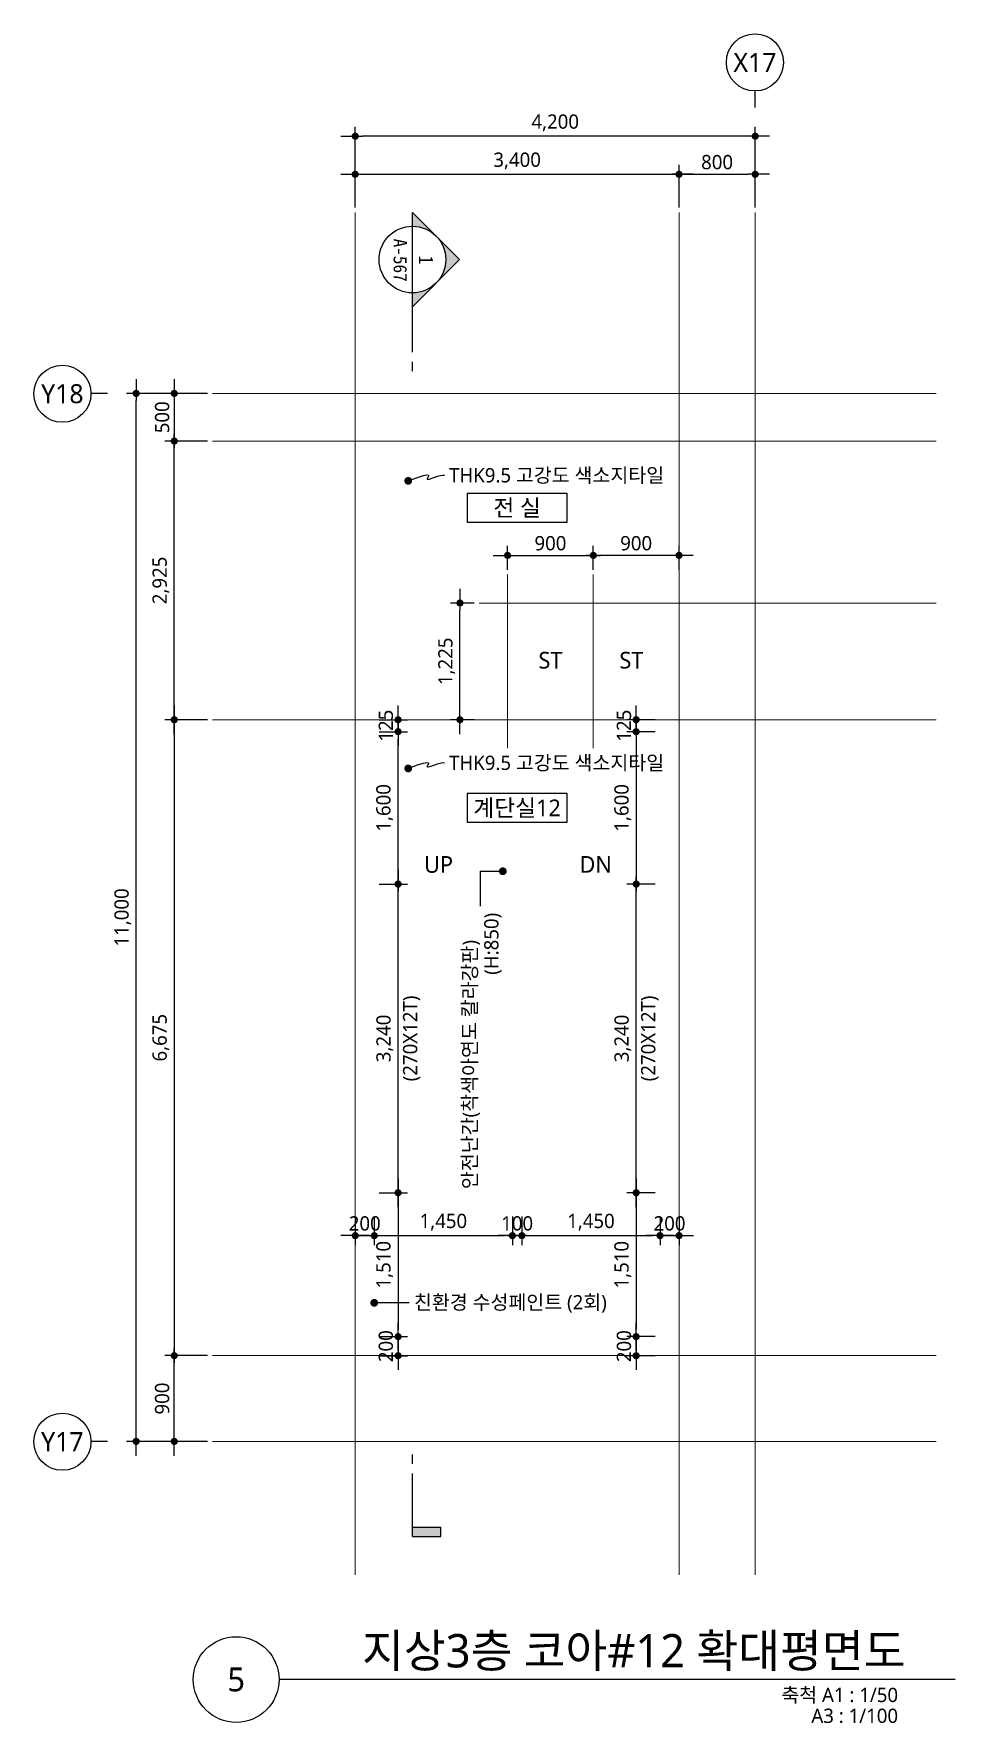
# Model space of a CAD drawing. Header units: millimetres. Extents: x 1467181 to 1850972, y 836037 to 895281.
# Drawn here: x 1781916 to 1791591, y 837511 to 855244 of the extents above; entities that cross this region are included whole.
import ezdxf
from ezdxf.enums import TextEntityAlignment as Align

# ---------------------------------------------------------------- set-up
doc = ezdxf.new("R2010")
doc.units = ezdxf.units.MM
doc.header["$MEASUREMENT"] = 0
doc.linetypes.add('CEN', pattern=[62, 60, -1, 0, -1])
doc.layers.get('0').update_dxf_attribs({"linetype": 'CONTINUOUS'})
for name, color, linetype, lineweight in [('A-AXIS-BUBL', 7, 'CONTINUOUS', 25), ('A-CNTL', 1, 'CEN', 15), ('A-DIMS', 7, 'CONTINUOUS', 25), ('A-MKXS-LEAD', 7, 'CONTINUOUS', 25), ('A-MKXS-MAK1', 3, 'CONTINUOUS', 25), ('A-MKXS-TEXT1', 3, 'CONTINUOUS', 25), ('A-MKXS-TEXT2', 7, 'CONTINUOUS', 25), ('A-MKXX-NAME', 3, 'CONTINUOUS', 25), ('A-MKXX-SYMB', 7, 'CONTINUOUS', 25), ('A-XXXX-SYMB', 7, 'CONTINUOUS', 25), ('A-XXXX-TXT1', 3, 'CONTINUOUS', 25), ('A-XXXX-TXT2', 3, 'CONTINUOUS', 25)]:
    doc.layers.add(name, color=color, linetype=linetype, lineweight=lineweight)
doc.styles.add('HY울릉도L', font='')
doc.styles.add('돋움체', font='')
doc.styles.add('맑은고딕', font='malgun.ttf')
doc.styles.get('HY울릉도L').set_extended_font_data('HYwulM')
doc.styles.get('돋움체').set_extended_font_data('DotumChe')
doc.dimstyles.new('CDIM', dxfattribs={"dimtxt": 3, "dimasz": 1.5, "dimexe": 2, "dimexo": 1, "dimgap": 1, "dimtad": 1, "dimdec": 0, "dimrnd": 0.5, "dimzin": 0, "dimdsep": 32, "dimlunit": 6, "dimtxsty": 'HY울릉도L', "dimblk1": '_CIDOT', "dimblk2": '_CIDOT', "dimsah": 1, "dimcen": 5.5, "dimclrd": 2, "dimclre": 2, "dimclrt": 7, "dimadec": 0, "dimazin": 0, "dimtfac": 1, "dimtdec": 0, "dimtix": 1, "dimtmove": 2, "dimatfit": 1, "dimldrblk": '_CIDOT', "dimfxl": 1, "dimtolj": 1, "dimtzin": 0, "dimlwd": -1, "dimarcsym": 0})

# ---------------------------------------------------------------- blocks, each defined once
blk = doc.blocks.new('_CIDOT')
at = {"color": 0, "linetype": 'ByBlock'}
blk.add_line((2, 0), (-1, 0), dxfattribs=at)
at = {"color": 0, "linetype": 'ByBlock', "const_width": 0.5}
blk.add_lwpolyline([(-0.25, 0, 1), (0.25, 0, 1)], format="xyb", close=True, dxfattribs=at)
blk = doc.blocks.new('*D48')
at = {"layer": 'A-DIMS', "lineweight": -2, "transparency": 16777216}
for p, q in [((-4200, 1950), (-4200, 2400)), ((-800, 1950), (-800, 2400))]:
    blk.add_line(p, q, dxfattribs=at)
at = {"layer": 'A-DIMS', "transparency": 16777216}
blk.add_line((-4125, 2300), (-875, 2300), dxfattribs=at)
at = {"layer": 'A-DIMS', "transparency": 16777216, "xscale": 75, "yscale": 75, "zscale": 75, "rotation": 180}
blk.add_blockref('_CIDOT', (-4200, 2300), dxfattribs=at)
at = {"layer": 'A-DIMS', "transparency": 16777216, "xscale": 75, "yscale": 75, "zscale": 75}
blk.add_blockref('_CIDOT', (-800, 2300), dxfattribs=at)
at = {"layer": 'A-DIMS', "color": 3, "transparency": 16777216, "insert": (-2500, 2440), "char_height": 150, "attachment_point": 5, "style": '맑은고딕'}
blk.add_mtext('\\A1;3,400', dxfattribs=at)
blk = doc.blocks.new('*D49')
at = {"layer": 'A-DIMS', "lineweight": -2, "transparency": 16777216}
for p, q in [((-5750, -3425), (-6200, -3425)), ((-5750, -10100), (-6200, -10100))]:
    blk.add_line(p, q, dxfattribs=at)
at = {"layer": 'A-DIMS', "transparency": 16777216}
blk.add_line((-6100, -3500), (-6100, -10025), dxfattribs=at)
at = {"layer": 'A-DIMS', "transparency": 16777216, "xscale": 75, "yscale": 75, "zscale": 75}
for p, rotation in [((-6100, -3425), 90), ((-6100, -10100), 270)]:
    blk.add_blockref('_CIDOT', p, dxfattribs=dict(at, rotation=rotation))
at = {"layer": 'A-DIMS', "color": 3, "transparency": 16777216, "insert": (-6240, -6763), "char_height": 150, "attachment_point": 5, "rotation": 90, "style": '맑은고딕'}
blk.add_mtext('\\A1;6,675', dxfattribs=at)
blk = doc.blocks.new('*D50')
at = {"layer": 'A-DIMS', "lineweight": -2, "transparency": 16777216}
for p, q in [((-800, 1950), (-800, 2400)), ((0, 1950), (0, 2400))]:
    blk.add_line(p, q, dxfattribs=at)
at = {"layer": 'A-DIMS', "transparency": 16777216}
blk.add_line((-725, 2300), (-75, 2300), dxfattribs=at)
at = {"layer": 'A-DIMS', "transparency": 16777216, "xscale": 75, "yscale": 75, "zscale": 75, "rotation": 180}
blk.add_blockref('_CIDOT', (-800, 2300), dxfattribs=at)
at = {"layer": 'A-DIMS', "transparency": 16777216, "xscale": 75, "yscale": 75, "zscale": 75}
blk.add_blockref('_CIDOT', (0, 2300), dxfattribs=at)
at = {"layer": 'A-DIMS', "color": 3, "transparency": 16777216, "insert": (-400, 2427), "char_height": 150, "attachment_point": 5, "style": '맑은고딕'}
blk.add_mtext('\\A1;800', dxfattribs=at)
blk = doc.blocks.new('*D51')
at = {"layer": 'A-DIMS', "lineweight": -2, "transparency": 16777216}
for p, q in [((-4200, 1950), (-4200, 2800)), ((0, 1950), (0, 2800))]:
    blk.add_line(p, q, dxfattribs=at)
at = {"layer": 'A-DIMS', "transparency": 16777216}
blk.add_line((-75, 2700), (-4125, 2700), dxfattribs=at)
at = {"layer": 'A-DIMS', "transparency": 16777216, "xscale": 75, "yscale": 75, "zscale": 75, "rotation": 180}
blk.add_blockref('_CIDOT', (-4200, 2700), dxfattribs=at)
at = {"layer": 'A-DIMS', "transparency": 16777216, "xscale": 75, "yscale": 75, "zscale": 75}
blk.add_blockref('_CIDOT', (0, 2700), dxfattribs=at)
at = {"layer": 'A-DIMS', "color": 3, "transparency": 16777216, "insert": (-2100, 2840), "char_height": 150, "attachment_point": 5, "style": '맑은고딕'}
blk.add_mtext('\\A1;4,200', dxfattribs=at)
blk = doc.blocks.new('*D52')
at = {"layer": 'A-DIMS', "lineweight": -2, "transparency": 16777216}
for p, q in [((-5750, 0), (-6600, 0)), ((-5750, -11000), (-6600, -11000))]:
    blk.add_line(p, q, dxfattribs=at)
at = {"layer": 'A-DIMS', "transparency": 16777216}
blk.add_line((-6500, -10925), (-6500, -75), dxfattribs=at)
at = {"layer": 'A-DIMS', "transparency": 16777216, "xscale": 75, "yscale": 75, "zscale": 75}
for p, rotation in [((-6500, 0), 90), ((-6500, -11000), 270)]:
    blk.add_blockref('_CIDOT', p, dxfattribs=dict(at, rotation=rotation))
at = {"layer": 'A-DIMS', "color": 3, "transparency": 16777216, "insert": (-6640, -5500), "char_height": 150, "attachment_point": 5, "rotation": 90, "style": '맑은고딕'}
blk.add_mtext('\\A1;11,000', dxfattribs=at)
blk = doc.blocks.new('*D53')
at = {"layer": 'A-DIMS', "lineweight": -2, "transparency": 16777216}
for p, q in [((-5750, 0), (-6200, 0)), ((-5750, -500), (-6200, -500))]:
    blk.add_line(p, q, dxfattribs=at)
at = {"layer": 'A-DIMS', "transparency": 16777216}
blk.add_line((-6100, -75), (-6100, -425), dxfattribs=at)
at = {"layer": 'A-DIMS', "transparency": 16777216, "xscale": 75, "yscale": 75, "zscale": 75}
for p, rotation in [((-6100, 0), 90), ((-6100, -500), 270)]:
    blk.add_blockref('_CIDOT', p, dxfattribs=dict(at, rotation=rotation))
at = {"layer": 'A-DIMS', "color": 3, "transparency": 16777216, "insert": (-6227, -250), "char_height": 150, "attachment_point": 5, "rotation": 90, "style": '맑은고딕'}
blk.add_mtext('\\A1;500', dxfattribs=at)
blk = doc.blocks.new('*D46')
at = {"layer": 'A-DIMS', "lineweight": -2, "transparency": 16777216}
for p, q in [((-5750, -10100), (-6200, -10100)), ((-5750, -11000), (-6200, -11000))]:
    blk.add_line(p, q, dxfattribs=at)
at = {"layer": 'A-DIMS', "transparency": 16777216}
blk.add_line((-6100, -10925), (-6100, -10175), dxfattribs=at)
at = {"layer": 'A-DIMS', "transparency": 16777216, "xscale": 75, "yscale": 75, "zscale": 75}
for p, rotation in [((-6100, -10100), 90), ((-6100, -11000), 270)]:
    blk.add_blockref('_CIDOT', p, dxfattribs=dict(at, rotation=rotation))
at = {"layer": 'A-DIMS', "color": 3, "transparency": 16777216, "insert": (-6227, -10550), "char_height": 150, "attachment_point": 5, "rotation": 90, "style": '맑은고딕'}
blk.add_mtext('\\A1;900', dxfattribs=at)
blk = doc.blocks.new('*D47')
at = {"layer": 'A-DIMS', "lineweight": -2, "transparency": 16777216}
for p, q in [((-5750, -500), (-6200, -500)), ((-5750, -3425), (-6200, -3425))]:
    blk.add_line(p, q, dxfattribs=at)
at = {"layer": 'A-DIMS', "transparency": 16777216}
blk.add_line((-6100, -3350), (-6100, -575), dxfattribs=at)
at = {"layer": 'A-DIMS', "transparency": 16777216, "xscale": 75, "yscale": 75, "zscale": 75}
for p, rotation in [((-6100, -500), 90), ((-6100, -3425), 270)]:
    blk.add_blockref('_CIDOT', p, dxfattribs=dict(at, rotation=rotation))
at = {"layer": 'A-DIMS', "color": 3, "transparency": 16777216, "insert": (-6240, -1963), "char_height": 150, "attachment_point": 5, "rotation": 90, "style": '맑은고딕'}
blk.add_mtext('\\A1;2,925', dxfattribs=at)
blk = doc.blocks.new('*D54')
at = {"layer": 'A-DIMS', "lineweight": -2, "transparency": 16777216}
for p, q in [((-2600, -1850), (-2600, -1600)), ((-1700, -1850), (-1700, -1600))]:
    blk.add_line(p, q, dxfattribs=at)
at = {"layer": 'A-DIMS', "transparency": 16777216}
blk.add_line((-2525, -1700), (-1775, -1700), dxfattribs=at)
at = {"layer": 'A-DIMS', "transparency": 16777216, "xscale": 75, "yscale": 75, "zscale": 75, "rotation": 180}
blk.add_blockref('_CIDOT', (-2600, -1700), dxfattribs=at)
at = {"layer": 'A-DIMS', "transparency": 16777216, "xscale": 75, "yscale": 75, "zscale": 75}
blk.add_blockref('_CIDOT', (-1700, -1700), dxfattribs=at)
at = {"layer": 'A-DIMS', "color": 3, "transparency": 16777216, "insert": (-2150, -1573), "char_height": 150, "attachment_point": 5, "style": '맑은고딕'}
blk.add_mtext('\\A1;900', dxfattribs=at)
blk = doc.blocks.new('*D55')
at = {"layer": 'A-DIMS', "lineweight": -2, "transparency": 16777216}
for p, q in [((-1700, -1850), (-1700, -1600)), ((-800, -1850), (-800, -1600))]:
    blk.add_line(p, q, dxfattribs=at)
at = {"layer": 'A-DIMS', "transparency": 16777216}
blk.add_line((-875, -1700), (-1625, -1700), dxfattribs=at)
at = {"layer": 'A-DIMS', "transparency": 16777216, "xscale": 75, "yscale": 75, "zscale": 75, "rotation": 180}
blk.add_blockref('_CIDOT', (-1700, -1700), dxfattribs=at)
at = {"layer": 'A-DIMS', "transparency": 16777216, "xscale": 75, "yscale": 75, "zscale": 75}
blk.add_blockref('_CIDOT', (-800, -1700), dxfattribs=at)
at = {"layer": 'A-DIMS', "color": 3, "transparency": 16777216, "insert": (-1250, -1573), "char_height": 150, "attachment_point": 5, "style": '맑은고딕'}
blk.add_mtext('\\A1;900', dxfattribs=at)
blk = doc.blocks.new('*D56')
at = {"layer": 'A-DIMS', "lineweight": -2, "transparency": 16777216}
for p, q in [((-2950, -2200), (-3200, -2200)), ((-2950, -3425), (-3200, -3425))]:
    blk.add_line(p, q, dxfattribs=at)
at = {"layer": 'A-DIMS', "transparency": 16777216}
blk.add_line((-3100, -3350), (-3100, -2275), dxfattribs=at)
at = {"layer": 'A-DIMS', "transparency": 16777216, "xscale": 75, "yscale": 75, "zscale": 75}
for p, rotation in [((-3100, -2200), 90), ((-3100, -3425), 270)]:
    blk.add_blockref('_CIDOT', p, dxfattribs=dict(at, rotation=rotation))
at = {"layer": 'A-DIMS', "color": 3, "transparency": 16777216, "insert": (-3240, -2812), "char_height": 150, "attachment_point": 5, "rotation": 90, "style": '맑은고딕'}
blk.add_mtext('\\A1;1,225', dxfattribs=at)
blk = doc.blocks.new('CORE 12- 단면')
at = {"layer": 'A-MKXS-MAK1'}
blk.add_hatch(color=256, dxfattribs=at).paths.add_polyline_path([(22637, 13298), (22637, 13398), (22937, 13398), (22937, 13298)])
h = blk.add_hatch(color=256, dxfattribs=at)
h.paths.add_polyline_path([(22442, -7), (22690, 241, 0.414214), (22690, -254)])
h.paths.add_polyline_path([(22690, 241), (22937, 488), (22937, 343, 0.198912)])
h.paths.add_polyline_path([(22690, -254, 0.198912), (22937, -357), (22937, -502)])
for p, q in [((22637, 13398), (22637, 13298)), ((22937, 13398), (22637, 13398)), ((22937, 13398), (22937, 12735)), ((22937, 13298), (22637, 13298)), ((22937, 12635), (22937, 12535)), ((22937, 1166), (22937, 1066)), ((22937, 966), (22937, -502)), ((22937, 488), (22442, -7)), ((22937, -502), (22442, -7))]:
    blk.add_line(p, q, dxfattribs=at)
blk.add_circle((22937, -7), 350, dxfattribs=at)
at = {"layer": 'A-MKXS-TEXT2', "style": '돋움체'}
for s, height, p in [('A-567', 140, (23065, 0)), ('1', 150, (22793, -2))]:
    blk.add_text(s, height=height, rotation=90, dxfattribs=at).set_placement(p, align=Align.MIDDLE)
blk = doc.blocks.new('*D713')
at = {"layer": 'A-DIMS', "lineweight": -2, "transparency": 16777216}
for p, q in [((1785541, 846319), (1785841, 846319)), ((1785541, 843079), (1785841, 843079))]:
    blk.add_line(p, q, dxfattribs=at)
at = {"layer": 'A-DIMS', "transparency": 16777216}
blk.add_line((1785741, 843154), (1785741, 846244), dxfattribs=at)
at = {"layer": 'A-DIMS', "transparency": 16777216, "xscale": 75, "yscale": 75, "zscale": 75}
for p, rotation in [((1785741, 846319), 90), ((1785741, 843079), 270)]:
    blk.add_blockref('_CIDOT', p, dxfattribs=dict(at, rotation=rotation))
at = {"layer": 'A-DIMS', "color": 3, "transparency": 16777216, "char_height": 150, "attachment_point": 5, "rotation": 90, "style": '맑은고딕'}
for s, insert in [('\\A1;(270X12T)', (1785884, 844699)), ('\\A1;3,240', (1785601, 844699))]:
    blk.add_mtext(s, dxfattribs=dict(at, insert=insert))
blk = doc.blocks.new('*D714')
at = {"layer": 'A-DIMS', "lineweight": -2, "transparency": 16777216}
for p, q in [((1785541, 843079), (1785841, 843079)), ((1785541, 841569), (1785841, 841569))]:
    blk.add_line(p, q, dxfattribs=at)
at = {"layer": 'A-DIMS', "transparency": 16777216}
blk.add_line((1785741, 843004), (1785741, 841644), dxfattribs=at)
at = {"layer": 'A-DIMS', "transparency": 16777216, "xscale": 75, "yscale": 75, "zscale": 75}
for p, rotation in [((1785741, 843079), 90), ((1785741, 841569), 270)]:
    blk.add_blockref('_CIDOT', p, dxfattribs=dict(at, rotation=rotation))
at = {"layer": 'A-DIMS', "color": 3, "transparency": 16777216, "insert": (1785600, 842324), "char_height": 150, "attachment_point": 5, "rotation": 90, "style": '맑은고딕'}
blk.add_mtext('\\A1;1,510', dxfattribs=at)
blk = doc.blocks.new('*D715')
at = {"layer": 'A-DIMS', "lineweight": -2, "transparency": 16777216}
for p, q in [((1785541, 847919), (1785841, 847919)), ((1785541, 846319), (1785841, 846319))]:
    blk.add_line(p, q, dxfattribs=at)
at = {"layer": 'A-DIMS', "transparency": 16777216}
blk.add_line((1785741, 846394), (1785741, 847844), dxfattribs=at)
at = {"layer": 'A-DIMS', "transparency": 16777216, "xscale": 75, "yscale": 75, "zscale": 75}
for p, rotation in [((1785741, 847919), 90), ((1785741, 846319), 270)]:
    blk.add_blockref('_CIDOT', p, dxfattribs=dict(at, rotation=rotation))
at = {"layer": 'A-DIMS', "color": 3, "transparency": 16777216, "insert": (1785600, 847119), "char_height": 150, "attachment_point": 5, "rotation": 90, "style": '맑은고딕'}
blk.add_mtext('\\A1;1,600', dxfattribs=at)
blk = doc.blocks.new('*D716')
at = {"layer": 'A-DIMS', "transparency": 16777216}
for p, q in [((1785741, 848119), (1785741, 848194)), ((1785741, 847919), (1785741, 848044)), ((1785741, 847844), (1785741, 847769))]:
    blk.add_line(p, q, dxfattribs=at)
at = {"layer": 'A-DIMS', "lineweight": -2, "transparency": 16777216}
for p, q in [((1785541, 848044), (1785841, 848044)), ((1785541, 847919), (1785841, 847919))]:
    blk.add_line(p, q, dxfattribs=at)
at = {"layer": 'A-DIMS', "transparency": 16777216, "xscale": 75, "yscale": 75, "zscale": 75}
for p, rotation in [((1785741, 848044), 270), ((1785741, 847919), 90)]:
    blk.add_blockref('_CIDOT', p, dxfattribs=dict(at, rotation=rotation))
at = {"layer": 'A-DIMS', "color": 3, "transparency": 16777216, "insert": (1785613, 847982), "char_height": 150, "attachment_point": 5, "rotation": 90, "style": '맑은고딕'}
blk.add_mtext('\\A1;125', dxfattribs=at)
blk = doc.blocks.new('*D717')
at = {"layer": 'A-DIMS', "transparency": 16777216}
for p, q in [((1785741, 841644), (1785741, 841719)), ((1785741, 841569), (1785741, 841369)), ((1785741, 841294), (1785741, 841219))]:
    blk.add_line(p, q, dxfattribs=at)
at = {"layer": 'A-DIMS', "lineweight": -2, "transparency": 16777216}
for p, q in [((1785541, 841569), (1785841, 841569)), ((1785541, 841369), (1785841, 841369))]:
    blk.add_line(p, q, dxfattribs=at)
at = {"layer": 'A-DIMS', "transparency": 16777216, "xscale": 75, "yscale": 75, "zscale": 75}
for p, rotation in [((1785741, 841569), 270), ((1785741, 841369), 90)]:
    blk.add_blockref('_CIDOT', p, dxfattribs=dict(at, rotation=rotation))
at = {"layer": 'A-DIMS', "color": 3, "transparency": 16777216, "insert": (1785613, 841469), "char_height": 150, "attachment_point": 5, "rotation": 90, "style": '맑은고딕'}
blk.add_mtext('\\A1;200', dxfattribs=at)
blk = doc.blocks.new('*D718')
at = {"layer": 'A-DIMS', "lineweight": -2, "transparency": 16777216}
for p, q in [((1785491, 842829), (1785491, 842529)), ((1786941, 842829), (1786941, 842529))]:
    blk.add_line(p, q, dxfattribs=at)
at = {"layer": 'A-DIMS', "transparency": 16777216}
blk.add_line((1785566, 842629), (1786866, 842629), dxfattribs=at)
at = {"layer": 'A-DIMS', "transparency": 16777216, "xscale": 75, "yscale": 75, "zscale": 75, "rotation": 180}
blk.add_blockref('_CIDOT', (1785491, 842629), dxfattribs=at)
at = {"layer": 'A-DIMS', "transparency": 16777216, "xscale": 75, "yscale": 75, "zscale": 75}
blk.add_blockref('_CIDOT', (1786941, 842629), dxfattribs=at)
at = {"layer": 'A-DIMS', "color": 3, "transparency": 16777216, "insert": (1786216, 842770), "char_height": 150, "attachment_point": 5, "style": '맑은고딕'}
blk.add_mtext('\\A1;1,450', dxfattribs=at)
blk = doc.blocks.new('*D719')
at = {"layer": 'A-DIMS', "lineweight": -2, "transparency": 16777216}
for p, q in [((1785291, 842829), (1785291, 842529)), ((1785491, 842829), (1785491, 842529))]:
    blk.add_line(p, q, dxfattribs=at)
at = {"layer": 'A-DIMS', "transparency": 16777216}
for p, q in [((1785216, 842629), (1785141, 842629)), ((1785291, 842629), (1785491, 842629)), ((1785566, 842629), (1785641, 842629))]:
    blk.add_line(p, q, dxfattribs=at)
at = {"layer": 'A-DIMS', "transparency": 16777216, "xscale": 75, "yscale": 75, "zscale": 75}
blk.add_blockref('_CIDOT', (1785291, 842629), dxfattribs=at)
at = {"layer": 'A-DIMS', "transparency": 16777216, "xscale": 75, "yscale": 75, "zscale": 75, "rotation": 180}
blk.add_blockref('_CIDOT', (1785491, 842629), dxfattribs=at)
at = {"layer": 'A-DIMS', "color": 3, "transparency": 16777216, "insert": (1785391, 842757), "char_height": 150, "attachment_point": 5, "style": '맑은고딕'}
blk.add_mtext('\\A1;200', dxfattribs=at)
blk = doc.blocks.new('*D720')
at = {"layer": 'A-DIMS', "lineweight": -2, "transparency": 16777216}
for p, q in [((1787041, 842829), (1787041, 842529)), ((1788491, 842829), (1788491, 842529))]:
    blk.add_line(p, q, dxfattribs=at)
at = {"layer": 'A-DIMS', "transparency": 16777216}
blk.add_line((1787116, 842629), (1788416, 842629), dxfattribs=at)
at = {"layer": 'A-DIMS', "transparency": 16777216, "xscale": 75, "yscale": 75, "zscale": 75, "rotation": 180}
blk.add_blockref('_CIDOT', (1787041, 842629), dxfattribs=at)
at = {"layer": 'A-DIMS', "transparency": 16777216, "xscale": 75, "yscale": 75, "zscale": 75}
blk.add_blockref('_CIDOT', (1788491, 842629), dxfattribs=at)
at = {"layer": 'A-DIMS', "color": 3, "transparency": 16777216, "insert": (1787766, 842770), "char_height": 150, "attachment_point": 5, "style": '맑은고딕'}
blk.add_mtext('\\A1;1,450', dxfattribs=at)
blk = doc.blocks.new('*D721')
at = {"layer": 'A-DIMS', "lineweight": -2, "transparency": 16777216}
for p, q in [((1786941, 842829), (1786941, 842529)), ((1787041, 842829), (1787041, 842529))]:
    blk.add_line(p, q, dxfattribs=at)
at = {"layer": 'A-DIMS', "transparency": 16777216}
for p, q in [((1786866, 842629), (1786791, 842629)), ((1786941, 842629), (1787041, 842629)), ((1787116, 842629), (1787191, 842629))]:
    blk.add_line(p, q, dxfattribs=at)
at = {"layer": 'A-DIMS', "transparency": 16777216, "xscale": 75, "yscale": 75, "zscale": 75}
blk.add_blockref('_CIDOT', (1786941, 842629), dxfattribs=at)
at = {"layer": 'A-DIMS', "transparency": 16777216, "xscale": 75, "yscale": 75, "zscale": 75, "rotation": 180}
blk.add_blockref('_CIDOT', (1787041, 842629), dxfattribs=at)
at = {"layer": 'A-DIMS', "color": 3, "transparency": 16777216, "insert": (1786991, 842757), "char_height": 150, "attachment_point": 5, "style": '맑은고딕'}
blk.add_mtext('\\A1;100', dxfattribs=at)
blk = doc.blocks.new('*D722')
at = {"layer": 'A-DIMS', "lineweight": -2, "transparency": 16777216}
for p, q in [((1788491, 842829), (1788491, 842529)), ((1788691, 842829), (1788691, 842529))]:
    blk.add_line(p, q, dxfattribs=at)
at = {"layer": 'A-DIMS', "transparency": 16777216}
for p, q in [((1788416, 842629), (1788341, 842629)), ((1788491, 842629), (1788691, 842629)), ((1788766, 842629), (1788841, 842629))]:
    blk.add_line(p, q, dxfattribs=at)
at = {"layer": 'A-DIMS', "transparency": 16777216, "xscale": 75, "yscale": 75, "zscale": 75}
blk.add_blockref('_CIDOT', (1788491, 842629), dxfattribs=at)
at = {"layer": 'A-DIMS', "transparency": 16777216, "xscale": 75, "yscale": 75, "zscale": 75, "rotation": 180}
blk.add_blockref('_CIDOT', (1788691, 842629), dxfattribs=at)
at = {"layer": 'A-DIMS', "color": 3, "transparency": 16777216, "insert": (1788591, 842757), "char_height": 150, "attachment_point": 5, "style": '맑은고딕'}
blk.add_mtext('\\A1;200', dxfattribs=at)
blk = doc.blocks.new('*D723')
at = {"layer": 'A-DIMS', "lineweight": -2, "transparency": 16777216}
for p, q in [((1788441, 846319), (1788141, 846319)), ((1788441, 843079), (1788141, 843079))]:
    blk.add_line(p, q, dxfattribs=at)
at = {"layer": 'A-DIMS', "transparency": 16777216}
blk.add_line((1788241, 843154), (1788241, 846244), dxfattribs=at)
at = {"layer": 'A-DIMS', "transparency": 16777216, "xscale": 75, "yscale": 75, "zscale": 75}
for p, rotation in [((1788241, 846319), 90), ((1788241, 843079), 270)]:
    blk.add_blockref('_CIDOT', p, dxfattribs=dict(at, rotation=rotation))
at = {"layer": 'A-DIMS', "color": 3, "transparency": 16777216, "char_height": 150, "attachment_point": 5, "rotation": 90, "style": '맑은고딕'}
for s, insert in [('\\A1;(270X12T)', (1788384, 844699)), ('\\A1;3,240', (1788101, 844699))]:
    blk.add_mtext(s, dxfattribs=dict(at, insert=insert))
blk = doc.blocks.new('*D724')
at = {"layer": 'A-DIMS', "lineweight": -2, "transparency": 16777216}
for p, q in [((1788441, 843079), (1788141, 843079)), ((1788441, 841569), (1788141, 841569))]:
    blk.add_line(p, q, dxfattribs=at)
at = {"layer": 'A-DIMS', "transparency": 16777216}
blk.add_line((1788241, 843004), (1788241, 841644), dxfattribs=at)
at = {"layer": 'A-DIMS', "transparency": 16777216, "xscale": 75, "yscale": 75, "zscale": 75}
for p, rotation in [((1788241, 843079), 90), ((1788241, 841569), 270)]:
    blk.add_blockref('_CIDOT', p, dxfattribs=dict(at, rotation=rotation))
at = {"layer": 'A-DIMS', "color": 3, "transparency": 16777216, "insert": (1788100, 842324), "char_height": 150, "attachment_point": 5, "rotation": 90, "style": '맑은고딕'}
blk.add_mtext('\\A1;1,510', dxfattribs=at)
blk = doc.blocks.new('*D725')
at = {"layer": 'A-DIMS', "transparency": 16777216}
for p, q in [((1788241, 848119), (1788241, 848194)), ((1788241, 847919), (1788241, 848044)), ((1788241, 847844), (1788241, 847769))]:
    blk.add_line(p, q, dxfattribs=at)
at = {"layer": 'A-DIMS', "lineweight": -2, "transparency": 16777216}
for p, q in [((1788441, 848044), (1788141, 848044)), ((1788441, 847919), (1788141, 847919))]:
    blk.add_line(p, q, dxfattribs=at)
at = {"layer": 'A-DIMS', "transparency": 16777216, "xscale": 75, "yscale": 75, "zscale": 75}
for p, rotation in [((1788241, 848044), 270), ((1788241, 847919), 90)]:
    blk.add_blockref('_CIDOT', p, dxfattribs=dict(at, rotation=rotation))
at = {"layer": 'A-DIMS', "color": 3, "transparency": 16777216, "insert": (1788113, 847982), "char_height": 150, "attachment_point": 5, "rotation": 90, "style": '맑은고딕'}
blk.add_mtext('\\A1;125', dxfattribs=at)
blk = doc.blocks.new('*D726')
at = {"layer": 'A-DIMS', "transparency": 16777216}
for p, q in [((1788241, 841644), (1788241, 841719)), ((1788241, 841569), (1788241, 841369)), ((1788241, 841294), (1788241, 841219))]:
    blk.add_line(p, q, dxfattribs=at)
at = {"layer": 'A-DIMS', "lineweight": -2, "transparency": 16777216}
for p, q in [((1788441, 841569), (1788141, 841569)), ((1788441, 841369), (1788141, 841369))]:
    blk.add_line(p, q, dxfattribs=at)
at = {"layer": 'A-DIMS', "transparency": 16777216, "xscale": 75, "yscale": 75, "zscale": 75}
for p, rotation in [((1788241, 841569), 270), ((1788241, 841369), 90)]:
    blk.add_blockref('_CIDOT', p, dxfattribs=dict(at, rotation=rotation))
at = {"layer": 'A-DIMS', "color": 3, "transparency": 16777216, "insert": (1788113, 841469), "char_height": 150, "attachment_point": 5, "rotation": 90, "style": '맑은고딕'}
blk.add_mtext('\\A1;200', dxfattribs=at)
blk = doc.blocks.new('*D742')
at = {"layer": 'A-DIMS', "lineweight": -2, "transparency": 16777216}
for p, q in [((1788441, 847919), (1788141, 847919)), ((1788441, 846319), (1788141, 846319))]:
    blk.add_line(p, q, dxfattribs=at)
at = {"layer": 'A-DIMS', "transparency": 16777216}
blk.add_line((1788241, 847844), (1788241, 846394), dxfattribs=at)
at = {"layer": 'A-DIMS', "transparency": 16777216, "xscale": 75, "yscale": 75, "zscale": 75}
for p, rotation in [((1788241, 847919), 90), ((1788241, 846319), 270)]:
    blk.add_blockref('_CIDOT', p, dxfattribs=dict(at, rotation=rotation))
at = {"layer": 'A-DIMS', "color": 3, "transparency": 16777216, "insert": (1788100, 847119), "char_height": 150, "attachment_point": 5, "rotation": 90, "style": '맑은고딕'}
blk.add_mtext('\\A1;1,600', dxfattribs=at)
blk = doc.blocks.new('CORE12_GRID')
at = {"layer": 'A-AXIS-BUBL', "ltscale": 0.2}
for p, q in [((0, 3000), (0, 3175)), ((-6800, 0), (-6975, 0)), ((-6800, -11000), (-6975, -11000))]:
    blk.add_line(p, q, dxfattribs=at)
for centre in [(-2.9, 3475), (-7275, -2.9), (-7275, -11002.9)]:
    blk.add_circle(centre, 300, dxfattribs=at)
at = {"layer": 'A-CNTL'}
for p, q in [((-4200, -12400), (-4200, 1900)), ((-800, -12400), (-800, 1900)), ((0, -12400), (0, 1900)), ((-5700, 0), (1900, 0)), ((-5700, -500), (1900, -500)), ((-2600, -3725), (-2600, -1900)), ((-1700, -3725), (-1700, -1900)), ((-2900, -2200), (1900, -2200)), ((-5700, -3425), (1900, -3425)), ((-5700, -10100), (1900, -10100)), ((-5700, -11000), (1900, -11000))]:
    blk.add_line(p, q, dxfattribs=at)
at = {"layer": 'A-XXXX-TXT2', "ltscale": 0.2, "style": '맑은고딕'}
for s, p in [('X17', (-2.9, 3475)), ('Y18', (-7275, -2.9)), ('Y17', (-7275, -11002.9))]:
    blk.add_text(s, height=200, dxfattribs=at).set_placement(p, align=Align.MIDDLE)
at = {"layer": 'A-DIMS'}
for base, p1, p2, angle, picture, middle in [((-4200, 2700), (0, 1900), (-4200, 1900), 180, '*D51', (-2100, 2840.1)), ((-6500, 0), (-5700, -11000), (-5700, 0), 270, '*D52', (-6640.5, -5500)), ((-6100, -500), (-5700, 0), (-5700, -500), 90, '*D53', (-6227.5, -250)), ((-6100, -500), (-5700, -3425), (-5700, -500), 270, '*D47', (-6240.1, -1962.5)), ((-1700, -1700), (-800, -1900), (-1700, -1900), 180, '*D55', (-1250, -1572.5)), ((-3100, -2200), (-2900, -3425), (-2900, -2200), 90, '*D56', (-3240.5, -2812.5)), ((-6100, -10100), (-5700, -3425), (-5700, -10100), 90, '*D49', (-6240.1, -6762.5)), ((-6100, -10100), (-5700, -11000), (-5700, -10100), 270, '*D46', (-6227.5, -10550))]:
    dim = blk.add_linear_dim(base=base, p1=p1, p2=p2, angle=angle, dimstyle='CDIM', override={"dimscale": 50, "dimtxsty": '맑은고딕', "dimclrd": 256, "dimclre": 256, "dimclrt": 3}, dxfattribs=at)
    dim.commit()
    dim.dimension.update_dxf_attribs({"geometry": picture, "text_midpoint": middle})
for base, p1, p2, picture, middle in [((-800, 2300), (-4200, 1900), (-800, 1900), '*D48', (-2500, 2440.1)), ((0, 2300), (-800, 1900), (0, 1900), '*D50', (-400, 2427.5)), ((-1700, -1700), (-2600, -1900), (-1700, -1900), '*D54', (-2150, -1572.5))]:
    dim = blk.add_linear_dim(base=base, p1=p1, p2=p2, dimstyle='CDIM', override={"dimscale": 50, "dimtxsty": '맑은고딕', "dimclrd": 256, "dimclre": 256, "dimclrt": 3}, dxfattribs=at)
    dim.commit()
    dim.dimension.update_dxf_attribs({"geometry": picture, "text_midpoint": middle})

msp = doc.modelspace()

# ---------------------------------------------------------------- linework, layer by layer
at = {"layer": 'A-MKXS-LEAD', "const_width": 40}
for points in [[(1785826.8, 850553.7, 1), (1785868.3, 850549.6, 1)], [(1785826.8, 847535.4, 1), (1785868.3, 847531.2, 1)], [(1786838.7, 846433.6, 1), (1786842.8, 846475.1, 1)], [(1785469.8, 841921.9, -1), (1785511.2, 841926, -1)]]:
    msp.add_lwpolyline(points, format="xyb", close=True, dxfattribs=at)
at = {"layer": 'A-MKXS-LEAD'}
for points in [[(1785846.7, 850551.3), (1785944.5, 850588.2), (1786008.2, 850608.1), (1786044.4, 850614.5), (1786059.8, 850611), (1786061, 850601.1), (1786054.5, 850588.3), (1786046.9, 850576.1), (1786045, 850568.1), (1786053.6, 850566.7), (1786071.8, 850571.1), (1786096.6, 850579.4), (1786125.5, 850589.5), (1786155.7, 850599.6), (1786184.5, 850607.7), (1786209.2, 850612), (1786227.1, 850610.6)], [(1785846.7, 847533), (1785944.5, 847569.8), (1786008.2, 847589.7), (1786044.4, 847596.2), (1786059.8, 847592.7), (1786061, 847582.8), (1786054.5, 847570), (1786046.9, 847557.8), (1786045, 847549.7), (1786053.6, 847548.4), (1786071.8, 847552.8), (1786096.6, 847561), (1786125.5, 847571.1), (1786155.7, 847581.2), (1786184.5, 847589.4), (1786209.2, 847593.7), (1786227.1, 847592.2)], [(1786607, 846087.3), (1786607, 846454.4), (1786840.8, 846454.4)], [(1785857.5, 841923.9), (1785490.5, 841923.9), (1785490.5, 841923.9)]]:
    msp.add_lwpolyline(points, dxfattribs=at)
at = {"layer": 'A-MKXX-SYMB'}
for points in [[(1787515.7, 850419.4), (1786465.7, 850419.4), (1786465.7, 850119.4), (1787515.7, 850119.4)], [(1787515.7, 847269.4), (1786465.7, 847269.4), (1786465.7, 846969.4), (1787515.7, 846969.4)]]:
    msp.add_lwpolyline(points, close=True, dxfattribs=at)
at = {"layer": 'A-XXXX-SYMB'}
msp.add_line((1791590.7, 837969.4), (1784490.7, 837969.4), dxfattribs=at)
msp.add_circle((1784040.7, 837969.4), 450, dxfattribs=at)

# ---------------------------------------------------------------- block references
at = {"layer": 'A-DIMS'}
msp.add_blockref('CORE12_GRID', (1789490.7, 851469.4), dxfattribs=at)
at = {"layer": 'A-DIMS', "rotation": 180}
msp.add_blockref('CORE 12- 단면', (1808828.1, 852867.8), dxfattribs=at)

# ---------------------------------------------------------------- texts
at = {"layer": 'A-MKXS-TEXT1', "style": '맑은고딕'}
for s, p in [('THK9.5 고강도 색소지타일', (1786277.1, 850610.6)), ('THK9.5 고강도 색소지타일', (1786277.1, 847592.2)), ('친환경 수성페인트 (2회)', (1785907.5, 841929.7))]:
    msp.add_text(s, height=150, dxfattribs=at).set_placement(p, align=Align.MIDDLE_LEFT)
for s, p in [('(H:850)', (1786720, 845367.8)), ('안전난간(착색아연도 칼라강판)', (1786492.5, 843117.4))]:
    msp.add_text(s, height=150, rotation=90, dxfattribs=at).set_placement(p, align=Align.MIDDLE_LEFT)
at = {"layer": 'A-MKXX-NAME', "style": '맑은고딕'}
for s, p in [('전 실', (1786990.7, 850269.4)), ('ST', (1787340.7, 848669.4)), ('ST', (1788190.7, 848669.4)), ('계단실12', (1786990.7, 847119.4)), ('UP', (1786166, 846525.5)), ('DN', (1787816, 846525.5))]:
    msp.add_text(s, height=175, dxfattribs=at).set_placement(p, align=Align.MIDDLE_CENTER)
at = {"layer": 'A-XXXX-TXT1', "style": '맑은고딕'}
msp.add_text('지상3층 코아#12 확대평면도', height=350, dxfattribs=at).set_placement((1791068.7, 837992), align=Align.BOTTOM_RIGHT)
msp.add_text('5', height=250, dxfattribs=at).set_placement((1784040.7, 837969.4), align=Align.MIDDLE)
for s, p in [('축척 A1 : 1/50', (1790990.9, 837883.2)), ('A3 : 1/100', (1790990.9, 837664.3))]:
    msp.add_text(s, height=150, dxfattribs=at).set_placement(p, align=Align.TOP_RIGHT)

# ---------------------------------------------------------------- dimensions: what is measured, and where the dimension line sits
at = {"layer": 'A-DIMS'}
for base, p1, p2, text, picture, middle in [((1785740.8, 848044.4), (1785490.8, 847919.4), (1785490.8, 848044.4), '<>\\X', '*D716', (1785740.8, 847981.9)), ((1788240.7, 848044.4), (1788490.7, 847919.4), (1788490.7, 848044.4), '<>\\X', '*D725', (1788240.7, 847981.9)), ((1785740.8, 847919.4), (1785490.7, 846319.4), (1785490.8, 847919.4), '<>\\X', '*D715', (1785740.8, 847119.4)), ((1785740.7, 846319.4), (1785490.7, 843079.4), (1785490.7, 846319.4), '<>\\X(270X12T)', '*D713', (1785740.7, 844699.4)), ((1788240.7, 846319.4), (1788490.7, 843079.4), (1788490.7, 846319.4), '<>\\X(270X12T)', '*D723', (1788240.7, 844699.4))]:
    dim = msp.add_linear_dim(base=base, p1=p1, p2=p2, angle=270, text=text, dimstyle='CDIM', override={"dimscale": 50, "dimtxsty": '맑은고딕', "dimclrd": 256, "dimclre": 256, "dimclrt": 3}, dxfattribs=at)
    dim.commit()
    dim.dimension.update_dxf_attribs({"geometry": picture, "text_midpoint": middle})
for base, p1, p2, angle, picture, middle in [((1788240.7, 846319.4), (1788490.7, 847919.4), (1788490.7, 846319.4), 270, '*D742', (1788100.3, 847119.4)), ((1785740.8, 841569.4), (1785490.7, 843079.4), (1785490.7, 841569.4), 270, '*D714', (1785600.3, 842324.4)), ((1788240.7, 841569.4), (1788490.7, 843079.4), (1788490.7, 841569.4), 270, '*D724', (1788100.3, 842324.4)), ((1785490.8, 842629.4), (1785290.8, 842879.4), (1785490.8, 842879.4), 180, '*D719', (1785390.8, 842756.9)), ((1786941, 842629.4), (1785491, 842879.4), (1786941, 842879.4), 180, '*D718', (1786216, 842769.8)), ((1787040.8, 842629.4), (1786941, 842879.4), (1787040.8, 842879.4), 180, '*D721', (1786990.9, 842757.3)), ((1788490.8, 842629.4), (1787041, 842879.4), (1788490.8, 842879.4), 180, '*D720', (1787765.9, 842769.8)), ((1788690.7, 842629.4), (1788490.8, 842879.4), (1788690.7, 842879.4), 180, '*D722', (1788590.7, 842756.9)), ((1785740.8, 841369.4), (1785490.7, 841569.4), (1785490.7, 841369.4), 270, '*D717', (1785613.3, 841469.4)), ((1788240.8, 841369.4), (1788490.8, 841569.4), (1788490.8, 841369.4), 270, '*D726', (1788113.3, 841469.4))]:
    dim = msp.add_linear_dim(base=base, p1=p1, p2=p2, angle=angle, dimstyle='CDIM', override={"dimscale": 50, "dimtxsty": '맑은고딕', "dimclrd": 256, "dimclre": 256, "dimclrt": 3}, dxfattribs=at)
    dim.commit()
    dim.dimension.update_dxf_attribs({"geometry": picture, "text_midpoint": middle})

doc.saveas('drawing.dxf')
